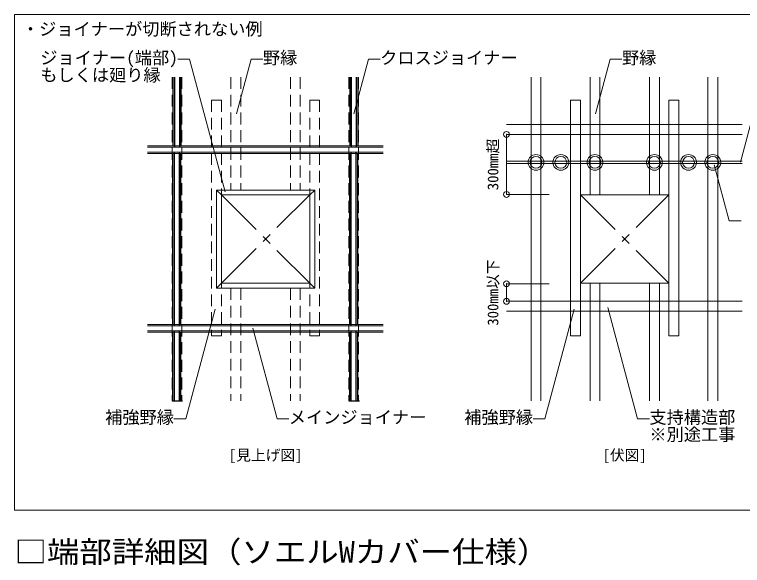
# Model space of a CAD drawing. Units: millimetres on the paper, enlarged 10 times, with parts at other scales. Extents: x -5334 to 1950, y -1347 to 20312.
# Drawn here: x 20 to 761, y -486 to 75 of the extents above; entities that cross this region are included whole.
import ezdxf
from ezdxf.enums import TextEntityAlignment as Align

# ---------------------------------------------------------------- set-up
doc = ezdxf.new("R2010")
doc.units = ezdxf.units.MM
doc.header["$LTSCALE"] = 10
doc.header["$PDMODE"] = 32
doc.header["$PDSIZE"] = 6
doc.linetypes.add('CHAIN1', pattern=[8, 5, -1, 1, -1])
doc.linetypes.add('DASHED1', pattern=[1.8, 1.2, -0.6])
for name, color, linetype, lineweight in [('8-1_吊り材', 7, 'DASHED1', 18), ('8-2_野縁受け', 3, 'Continuous', 18), ('8-3_野縁', 2, 'Continuous', 25), ('8-4_ブレース・補強材', 4, 'Continuous', 9), ('8-5_寸法', 4, 'Continuous', 9), ('8-6_文字', 7, 'Continuous', 18), ('8-9_躯体他', 4, 'Continuous', 9), ('8-B_補強金具・金具・その他', 3, 'Continuous', 18), ('8-D_パネル', 4, 'Continuous', 9), ('F-3_野縁', 3, 'Continuous', 18), ('F-6_文字', 7, 'Continuous', 18)]:
    doc.layers.add(name, color=color, linetype=linetype, lineweight=lineweight)
doc.styles.add('ＭＳ ゴシック', font='')
doc.styles.get('ＭＳ ゴシック').set_extended_font_data('MS Gothic')

msp = doc.modelspace()

# ---------------------------------------------------------------- linework, layer by layer
at = {"layer": '8-1_吊り材'}
for p, q in [((180.27, 11.18), (180.27, -318.42)), ((190.27, 11.18), (190.27, -318.42)), ((240.27, 11.18), (240.27, -104)), ((250.27, 11.18), (250.27, -104)), ((300.87, 11.18), (300.87, -104)), ((310.87, 11.18), (310.87, -104)), ((360.27, 11.18), (360.27, -318.42)), ((370.27, 11.18), (370.27, -318.42)), ((220.57, -12.08), (230.57, -12.08)), ((220.57, -12.08), (220.57, -252.08)), ((230.57, -12.08), (230.57, -252.08)), ((320.57, -12.08), (320.57, -252.08)), ((240.27, -203.62), (240.27, -318.42)), ((250.27, -203.62), (250.27, -318.42)), ((300.87, -203.62), (300.87, -318.42)), ((310.87, -203.62), (310.87, -318.42)), ((220.57, -252.08), (230.57, -252.08)), ((320.57, -252.08), (330.57, -252.08))]:
    msp.add_line(p, q, dxfattribs=at)
at = {"layer": '8-1_吊り材', "linetype": 'Continuous'}
for p, q in [((545.77, 11.18), (545.77, -318.42)), ((555.77, 11.18), (555.77, -318.42)), ((605.77, 11.18), (605.77, -108.62)), ((615.77, 11.18), (615.77, -108.62)), ((666.37, 11.18), (666.37, -108.62)), ((676.37, 11.18), (676.37, -108.62)), ((725.77, 11.18), (725.77, -318.42)), ((735.77, 11.18), (735.77, -318.42)), ((596.07, -12.08), (586.07, -12.08)), ((596.07, -252.08), (596.07, -12.08)), ((696.07, -12.08), (686.07, -12.08)), ((696.07, -252.08), (696.07, -12.08)), ((605.77, -198.62), (605.77, -318.42)), ((615.77, -198.62), (615.77, -318.42)), ((666.37, -198.62), (666.37, -318.42)), ((676.37, -198.62), (676.37, -318.42))]:
    msp.add_line(p, q, dxfattribs=at)
at = {"layer": '8-1_吊り材'}
msp.add_lwpolyline([(320.57, -12.08), (330.57, -12.08), (330.57, -252.08)], dxfattribs=at)
at = {"layer": '8-1_吊り材', "linetype": 'Continuous'}
for points in [[(596.07, -252.08), (586.07, -252.08), (586.07, -12.08)], [(696.07, -252.08), (686.07, -252.08), (686.07, -12.08)]]:
    msp.add_lwpolyline(points, dxfattribs=at)
at = {"layer": '8-2_野縁受け'}
for p, q in [((395.27, -58.62), (155.27, -58.62)), ((395.27, -60.12), (155.27, -60.12)), ((395.27, -65.12), (155.27, -65.12)), ((395.27, -66.62), (155.27, -66.62)), ((395.27, -240.62), (155.27, -240.62)), ((395.27, -242.12), (155.27, -242.12)), ((395.27, -247.12), (155.27, -247.12)), ((395.27, -248.62), (155.27, -248.62))]:
    msp.add_line(p, q, dxfattribs=at)
at = {"layer": '8-3_野縁'}
for p, q in [((181.27, 11.18), (181.27, -58.62)), ((182.77, 11.18), (182.77, -60.12)), ((187.77, 11.18), (187.77, -60.12)), ((189.27, 11.18), (189.27, -58.62)), ((361.27, 11.18), (361.27, -58.62)), ((362.77, 11.18), (362.77, -60.12)), ((367.77, 11.18), (367.77, -60.12)), ((369.27, 11.18), (369.27, -58.62)), ((181.27, -240.82), (181.27, -66.62)), ((182.77, -242.32), (182.77, -65.12)), ((187.77, -242.32), (187.77, -65.12)), ((189.27, -240.82), (189.27, -66.62)), ((361.27, -240.82), (361.27, -66.62)), ((362.77, -242.32), (362.77, -65.12)), ((367.77, -242.32), (367.77, -65.12)), ((369.27, -240.82), (369.27, -66.62)), ((181.27, -318.42), (181.27, -248.82)), ((182.77, -318.42), (182.77, -247.32)), ((187.77, -318.42), (187.77, -247.32)), ((189.27, -318.42), (189.27, -248.82)), ((361.27, -318.42), (361.27, -248.82)), ((362.77, -318.42), (362.77, -247.32)), ((367.77, -318.42), (367.77, -247.32)), ((369.27, -318.42), (369.27, -248.82)), ((180.27, -318.42), (191.04, -318.42)), ((360.27, -318.42), (371.04, -318.42))]:
    msp.add_line(p, q, dxfattribs=at)
at = {"layer": '8-4_ブレース・補強材'}
for p, q in [((760.77, -74.22), (520.77, -74.22)), ((760.77, -76.62), (520.77, -76.62))]:
    msp.add_line(p, q, dxfattribs=at)
at = {"layer": '8-5_寸法'}
for p, q in [((520.77, -47.08), (563.37, -47.08)), ((520.77, -108.19), (520.77, -47.08)), ((520.77, -108.19), (564.09, -108.19)), ((520.77, -217.08), (520.77, -199.19)), ((520.77, -199.19), (564.09, -199.19)), ((520.77, -217.08), (563.37, -217.08))]:
    msp.add_line(p, q, dxfattribs=at)
at = {"layer": '8-5_寸法', "color": 7}
for p in [(520.77, -47.08), (520.77, -108.19), (520.77, -199.19), (520.77, -217.08)]:
    msp.add_point(p, dxfattribs=at)
at = {"layer": '8-6_文字'}
for p, q in [((260.81, 29.45), (245.9, -26.19)), ((260.81, 29.45), (272.81, 29.45)), ((380.16, 29.45), (365.25, -26.19)), ((380.16, 29.45), (392.16, 29.45)), ((626.31, 29.45), (611.4, -26.19)), ((626.31, 29.45), (638.31, 29.45)), ((774.2, -17.98), (758.83, -75.33)), ((747.54, -135.26), (732.17, -77.91)), ((747.54, -135.26), (759.54, -135.26)), ((194.26, -336.69), (224.19, -225.01)), ((654.22, -336.69), (623.84, -223.32)), ((262.45, -244.52), (287.15, -336.69)), ((182.26, -336.69), (194.26, -336.69)), ((287.15, -336.69), (299.15, -336.69)), ((654.22, -336.69), (666.22, -336.69))]:
    msp.add_line(p, q, dxfattribs=at)
at = {"layer": '8-6_文字', "color": 4, "lineweight": 9}
for p, q in [((182.26, -336.69), (194.26, -336.69)), ((547.77, -336.69), (559.77, -336.69))]:
    msp.add_line(p, q, dxfattribs=at)
at = {"layer": '8-6_文字'}
for points in [[(234.4, -105.67), (198.2, 29.45), (186.2, 29.45)], [(547.77, -336.69), (559.77, -336.69), (589.69, -225.01)]]:
    msp.add_lwpolyline(points, dxfattribs=at)
for centre, radius in [((550.77, -75.57), 8), ((550.77, -75.57), 6), ((576.07, -75.57), 8), ((576.07, -75.57), 6), ((610.77, -75.57), 8), ((610.77, -75.57), 6), ((671.37, -75.57), 8), ((671.37, -75.57), 6), ((706.07, -75.57), 8), ((706.07, -75.57), 6), ((730.77, -75.57), 8), ((730.77, -75.57), 6)]:
    msp.add_circle(centre, radius, dxfattribs=at)
at = {"layer": '8-9_躯体他'}
for p, q in [((760.77, -37.08), (520.77, -37.08)), ((760.77, -47.08), (520.77, -47.08)), ((760.77, -217.08), (520.77, -217.08)), ((760.77, -227.08), (520.77, -227.08))]:
    msp.add_line(p, q, dxfattribs=at)
at = {"layer": '8-B_補強金具・金具・その他'}
for p, q in [((230.57, -108.62), (225.57, -104)), ((225.57, -104), (225.57, -203.62)), ((325.57, -104), (225.57, -104)), ((230.57, -108.62), (230.57, -198.62)), ((230.57, -108.62), (320.57, -108.62)), ((320.57, -108.62), (325.57, -104)), ((320.57, -108.62), (320.57, -198.62)), ((325.57, -104), (325.57, -203.62)), ((230.57, -198.62), (225.57, -203.62)), ((230.57, -198.62), (320.57, -198.62)), ((320.57, -198.62), (325.57, -203.62)), ((325.57, -203.62), (225.57, -203.62))]:
    msp.add_line(p, q, dxfattribs=at)
at = {"layer": '8-D_パネル'}
for p, q in [((230.57, -108.62), (320.57, -108.62)), ((230.57, -108.62), (230.57, -198.62)), ((320.57, -198.62), (320.57, -108.62)), ((596.07, -108.62), (686.07, -108.62)), ((596.07, -108.62), (596.07, -198.62)), ((686.07, -198.62), (686.07, -108.62)), ((230.57, -198.62), (320.57, -198.62)), ((596.07, -198.62), (686.07, -198.62))]:
    msp.add_line(p, q, dxfattribs=at)
at = {"layer": '8-D_パネル', "linetype": 'CHAIN1'}
for p, q in [((230.57, -198.62), (320.57, -108.62)), ((230.57, -108.62), (320.57, -198.62)), ((596.07, -198.62), (686.07, -108.62)), ((596.07, -108.62), (686.07, -198.62))]:
    msp.add_line(p, q, dxfattribs=at)
at = {"layer": 'F-3_野縁'}
for p, q in [((20, 75), (20, -429.82)), ((20, 75), (1910, 75)), ((20, -429.82), (1910, -429.82))]:
    msp.add_line(p, q, dxfattribs=at)

# ---------------------------------------------------------------- texts
at = {"layer": '8-5_寸法', "style": 'ＭＳ ゴシック'}
for s, p in [('300mm超', (515.77, -103.89)), ('300mm以下', (515.77, -241.89))]:
    msp.add_text(s, height=11, rotation=90, dxfattribs=at).set_placement(p, align=Align.BOTTOM_LEFT)
at = {"layer": '8-6_文字', "style": 'ＭＳ ゴシック'}
for s, height, p in [('・ジョイナーが切断されない例', 12.83, (27.5, 50)), ('ジョイナー(端部)', 12.83, (46.2, 20.7)), ('野縁', 12.83, (272.81, 20.7)), ('クロスジョイナー', 12.83, (392.16, 20.7)), ('野縁', 12.83, (638.31, 20.7)), ('もしくは廻り縁', 12.83, (46.2, 3.2)), ('補強野縁', 12.83, (112.26, -345.44)), ('メインジョイナー', 12.83, (299.15, -345.44)), ('補強野縁', 12.83, (477.77, -345.44)), ('支持構造部', 12.83, (666.22, -345.44)), ('※別途工事', 12.83, (666.22, -362.94)), ('[見上げ図]', 11, (238.07, -382.54)), ('[伏図]', 11, (618.57, -382.54))]:
    msp.add_text(s, height=height, dxfattribs=at).set_placement(p, align=Align.BOTTOM_LEFT)
at = {"layer": 'F-6_文字', "style": 'ＭＳ ゴシック', "width": 1.1}
msp.add_text('□端部詳細図（ソエルWカバー仕様）', height=21.99, dxfattribs=at).set_placement((20, -489.82), align=Align.BOTTOM_LEFT)

doc.saveas('drawing.dxf')
